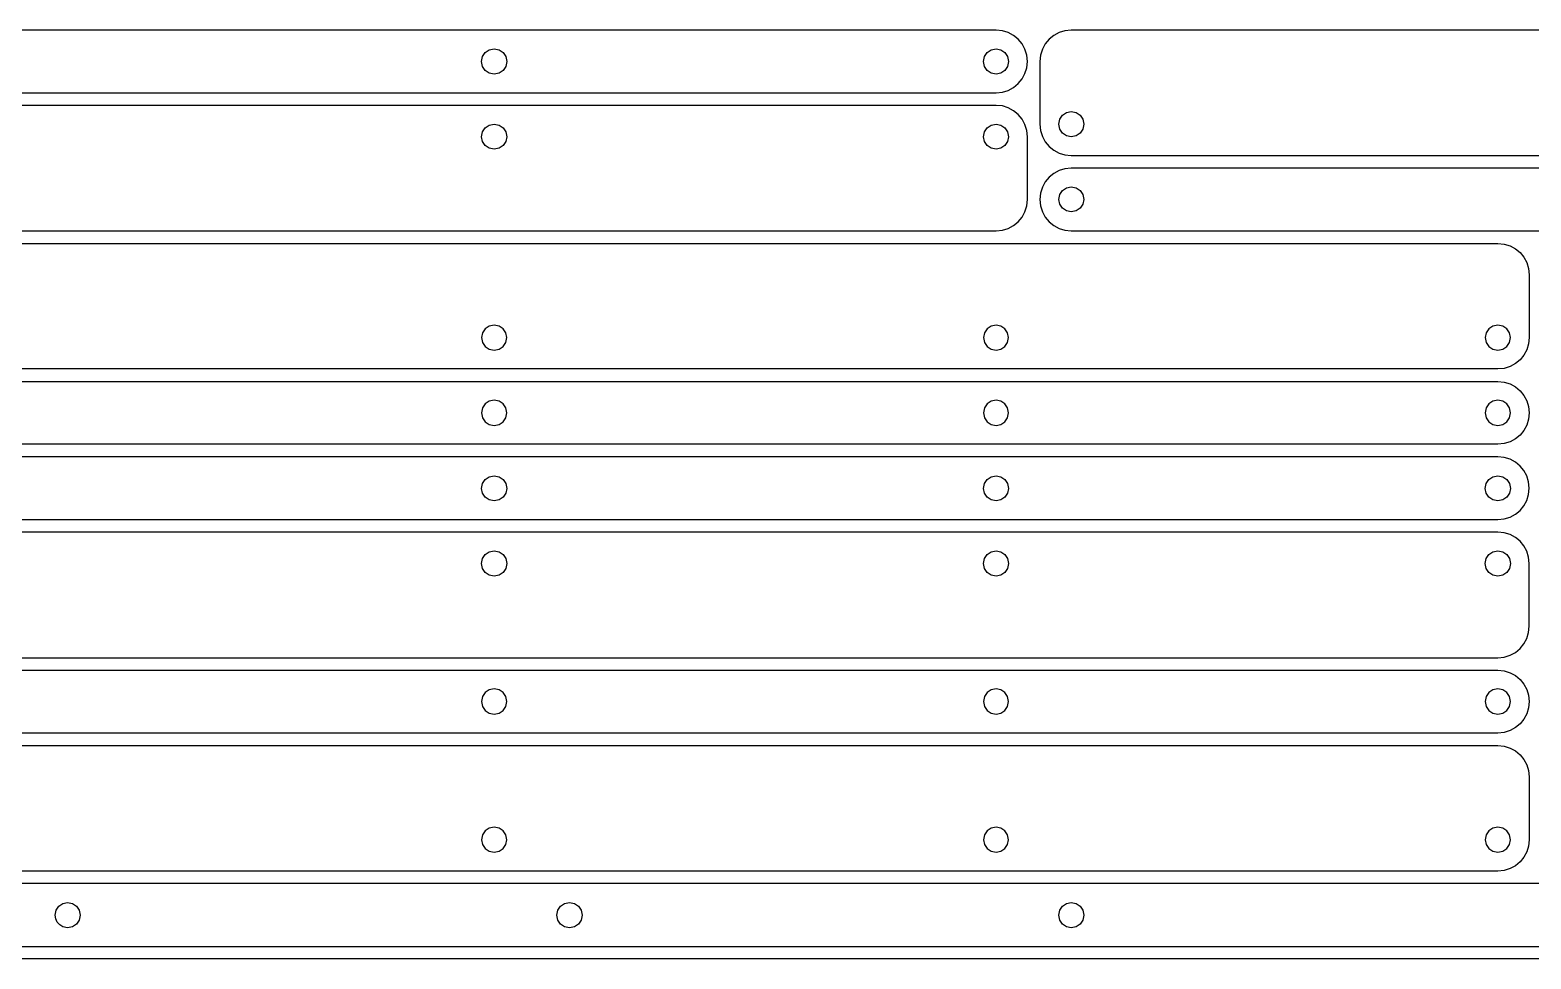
# Model space of a CAD drawing. Extents: x -2300 to 2026, y -6513 to 1502.
# Drawn here: x -1937.9 to -1698.6, y 1354.2 to 1502.2 of the extents above; entities that cross this region are included whole.
import ezdxf

# ---------------------------------------------------------------- set-up
doc = ezdxf.new("R2010")
doc.units = 0

msp = doc.modelspace()

# ---------------------------------------------------------------- linework, layer by layer
at = {"layer": 'Layer 1'}
for p, q in [((-1783.85, 1502.2399), (-2183.85, 1502.24)), ((-1782.83984, 1502.138683), (-1783.85, 1502.2399)), ((-1781.900084, 1501.84823), (-1782.83984, 1502.138683)), ((-1781.050545, 1501.388338), (-1781.900084, 1501.84823)), ((-1780.311037, 1500.778805), (-1781.050545, 1501.388338)), ((-1779.701375, 1500.039428), (-1780.311037, 1500.778805)), ((-1775.388852, 1500.778662), (-1775.998475, 1500.039195)), ((-1774.649385, 1501.388285), (-1775.388852, 1500.778662)), ((-1773.799882, 1501.848254), (-1774.649385, 1501.388285)), ((-1772.860151, 1502.138762), (-1773.799882, 1501.848254)), ((-1771.85, 1502.24), (-1772.860151, 1502.138762)), ((-1531.85041, 1502.24019), (-1771.85, 1502.24)), ((-1865.85027, 1497.22215), (-1865.693022, 1498.000641)), ((-1865.693022, 1498.000641), (-1865.264235, 1498.636364)), ((-1865.264235, 1498.636364), (-1864.628348, 1499.064949)), ((-1864.628348, 1499.064949), (-1863.8498, 1499.22203)), ((-1863.8498, 1499.22203), (-1863.071544, 1499.064791)), ((-1863.071544, 1499.064791), (-1862.436078, 1498.636167)), ((-1862.436078, 1498.636167), (-1862.007629, 1498.000505)), ((-1862.007629, 1498.000505), (-1861.85043, 1497.22215)), ((-1785.85025, 1497.22215), (-1785.693036, 1498.000641)), ((-1785.693036, 1498.000641), (-1785.264324, 1498.636364)), ((-1785.264324, 1498.636364), (-1784.628514, 1499.064949)), ((-1784.628514, 1499.064949), (-1783.85, 1499.22203)), ((-1783.85, 1499.22203), (-1783.071641, 1499.064791)), ((-1783.071641, 1499.064791), (-1782.435947, 1498.636167)), ((-1782.435947, 1498.636167), (-1782.007272, 1498.000505)), ((-1782.007272, 1498.000505), (-1781.84997, 1497.22215)), ((-1779.24137, 1499.190005), (-1779.701375, 1500.039428)), ((-1778.950837, 1498.250333), (-1779.24137, 1499.190005)), ((-1778.84959, 1497.24021), (-1778.950837, 1498.250333)), ((-1776.748952, 1498.249961), (-1776.85019, 1497.23981)), ((-1776.458444, 1499.189692), (-1776.748952, 1498.249961)), ((-1775.998475, 1500.039195), (-1776.458444, 1499.189692)), ((-1865.693146, 1496.443572), (-1865.85027, 1497.22215)), ((-1865.264402, 1495.807902), (-1865.693146, 1496.443572)), ((-1864.628475, 1495.379386), (-1865.264402, 1495.807902)), ((-1862.435915, 1495.808026), (-1863.071424, 1495.379469)), ((-1862.007507, 1496.443675), (-1862.435915, 1495.808026)), ((-1861.85043, 1497.22215), (-1862.007507, 1496.443675)), ((-1785.693161, 1496.443572), (-1785.85025, 1497.22215)), ((-1785.264492, 1495.807902), (-1785.693161, 1496.443572)), ((-1784.628641, 1495.379386), (-1785.264492, 1495.807902)), ((-1782.435703, 1495.808026), (-1783.071428, 1495.379469)), ((-1782.007119, 1496.443675), (-1782.435703, 1495.808026)), ((-1781.84997, 1497.22215), (-1782.007119, 1496.443675)), ((-1779.24137, 1495.290338), (-1778.950837, 1496.230067)), ((-1778.950837, 1496.230067), (-1778.84959, 1497.24021)), ((-1776.85019, 1497.23981), (-1776.85, 1487.24)), ((-1863.8498, 1495.22227), (-1864.628475, 1495.379386)), ((-1863.071424, 1495.379469), (-1863.8498, 1495.22227)), ((-1863.8498, 1495.22227), (-1863.8498, 1495.22227)), ((-1783.85, 1495.22227), (-1784.628641, 1495.379386)), ((-1783.071428, 1495.379469), (-1783.85, 1495.22227)), ((-1783.85, 1495.22227), (-1783.85, 1495.22227)), ((-1781.050545, 1493.091729), (-1780.311037, 1493.701359)), ((-1780.311037, 1493.701359), (-1779.701375, 1494.440832)), ((-1779.701375, 1494.440832), (-1779.24137, 1495.290338)), ((-2183.85, 1492.2401), (-1783.85, 1492.24)), ((-1783.85, 1492.24), (-1782.83984, 1492.34124)), ((-1782.83984, 1492.34124), (-1781.900084, 1492.631753)), ((-1781.900084, 1492.631753), (-1781.050545, 1493.091729)), ((-1783.85041, 1490.24021), (-2183.85, 1490.24)), ((-1782.84025, 1490.138971), (-1783.85041, 1490.24021)), ((-1781.900494, 1489.848458), (-1782.84025, 1490.138971)), ((-1781.050955, 1489.388483), (-1781.900494, 1489.848458)), ((-1780.311447, 1488.778855), (-1781.050955, 1489.388483)), ((-1779.701785, 1488.039383), (-1780.311447, 1488.778855)), ((-1773.692324, 1488.018414), (-1773.263967, 1488.654088)), ((-1773.263967, 1488.654088), (-1772.628468, 1489.082659)), ((-1772.628468, 1489.082659), (-1771.85, 1489.2399)), ((-1771.85, 1489.2399), (-1771.071359, 1489.082782)), ((-1771.85, 1489.2399), (-1771.85, 1489.2399)), ((-1771.071359, 1489.082782), (-1770.435507, 1488.654249)), ((-1770.435507, 1488.654249), (-1770.006839, 1488.018535)), ((-1865.85027, 1485.24018), (-1865.693022, 1486.018671)), ((-1865.693022, 1486.018671), (-1865.264235, 1486.654394)), ((-1865.264235, 1486.654394), (-1864.628348, 1487.082979)), ((-1864.628348, 1487.082979), (-1863.8498, 1487.24006)), ((-1863.8498, 1487.24006), (-1863.071544, 1487.082821)), ((-1863.071544, 1487.082821), (-1862.436078, 1486.654197)), ((-1862.436078, 1486.654197), (-1862.007629, 1486.018535)), ((-1862.007629, 1486.018535), (-1861.85043, 1485.24018)), ((-1785.85025, 1485.24018), (-1785.693036, 1486.018671)), ((-1785.693036, 1486.018671), (-1785.264324, 1486.654394)), ((-1785.264324, 1486.654394), (-1784.628514, 1487.082979)), ((-1784.628514, 1487.082979), (-1783.85, 1487.24006)), ((-1783.85, 1487.24006), (-1783.071641, 1487.082821)), ((-1783.071641, 1487.082821), (-1782.435947, 1486.654197)), ((-1782.435947, 1486.654197), (-1782.007272, 1486.018535)), ((-1782.007272, 1486.018535), (-1781.84997, 1485.24018)), ((-1779.24178, 1487.189877), (-1779.701785, 1488.039383)), ((-1778.951247, 1486.250146), (-1779.24178, 1487.189877)), ((-1778.85, 1485.24), (-1778.951247, 1486.250146)), ((-1776.85, 1487.24), (-1776.748762, 1486.229913)), ((-1776.748762, 1486.229913), (-1776.458254, 1485.290211)), ((-1773.84937, 1487.23987), (-1773.692324, 1488.018414)), ((-1773.692171, 1486.461518), (-1773.84937, 1487.23987)), ((-1773.263722, 1485.825848), (-1773.692171, 1486.461518)), ((-1770.006964, 1486.461391), (-1770.435675, 1485.82568)), ((-1769.84975, 1487.23987), (-1770.006964, 1486.461391)), ((-1770.006839, 1488.018535), (-1769.84975, 1487.23987)), ((-1865.693146, 1484.461602), (-1865.85027, 1485.24018)), ((-1865.264402, 1483.825932), (-1865.693146, 1484.461602)), ((-1864.628475, 1483.397416), (-1865.264402, 1483.825932)), ((-1862.435915, 1483.826056), (-1863.071424, 1483.397499)), ((-1862.007507, 1484.461705), (-1862.435915, 1483.826056)), ((-1861.85043, 1485.24018), (-1862.007507, 1484.461705)), ((-1785.693161, 1484.461602), (-1785.85025, 1485.24018)), ((-1785.264492, 1483.825932), (-1785.693161, 1484.461602)), ((-1784.628641, 1483.397416), (-1785.264492, 1483.825932)), ((-1782.435703, 1483.826056), (-1783.071428, 1483.397499)), ((-1782.007119, 1484.461705), (-1782.435703, 1483.826056)), ((-1781.84997, 1485.24018), (-1782.007119, 1484.461705)), ((-1778.84959, 1475.24019), (-1778.85, 1485.24)), ((-1776.458254, 1485.290211), (-1775.998285, 1484.440711)), ((-1775.998285, 1484.440711), (-1775.388663, 1483.70123)), ((-1775.388663, 1483.70123), (-1774.649195, 1483.091583)), ((-1772.628256, 1485.397236), (-1773.263722, 1485.825848)), ((-1771.85, 1485.24006), (-1772.628256, 1485.397236)), ((-1771.071486, 1485.397112), (-1771.85, 1485.24006)), ((-1770.435675, 1485.82568), (-1771.071486, 1485.397112)), ((-1863.8498, 1483.2403), (-1864.628475, 1483.397416)), ((-1863.071424, 1483.397499), (-1863.8498, 1483.2403)), ((-1863.8498, 1483.2403), (-1863.8498, 1483.2403)), ((-1783.85, 1483.2403), (-1784.628641, 1483.397416)), ((-1783.071428, 1483.397499), (-1783.85, 1483.2403)), ((-1783.85, 1483.2403), (-1783.85, 1483.2403)), ((-1774.649195, 1483.091583), (-1773.799692, 1482.631587)), ((-1773.799692, 1482.631587), (-1772.859961, 1482.341057)), ((-1772.859961, 1482.341057), (-1771.84981, 1482.23981)), ((-1771.84981, 1482.23981), (-1531.85, 1482.24)), ((-1774.649385, 1479.388285), (-1775.388852, 1478.778662)), ((-1773.799882, 1479.848254), (-1774.649385, 1479.388285)), ((-1772.860151, 1480.138762), (-1773.799882, 1479.848254)), ((-1771.85, 1480.24), (-1772.860151, 1480.138762)), ((-1531.85, 1480.23994), (-1771.85, 1480.24)), ((-1776.458444, 1477.189692), (-1776.748952, 1476.249961)), ((-1775.998475, 1478.039195), (-1776.458444, 1477.189692)), ((-1775.388852, 1478.778662), (-1775.998475, 1478.039195)), ((-1773.692324, 1476.036374), (-1773.263967, 1476.672047)), ((-1773.263967, 1476.672047), (-1772.628468, 1477.100619)), ((-1772.628468, 1477.100619), (-1771.85, 1477.25786)), ((-1771.85, 1477.25786), (-1771.071356, 1477.100742)), ((-1771.85, 1477.25786), (-1771.85, 1477.25786)), ((-1771.071356, 1477.100742), (-1770.43548, 1476.67221)), ((-1770.43548, 1476.67221), (-1770.006747, 1476.036495)), ((-1779.24137, 1473.290317), (-1778.950837, 1474.230045)), ((-1778.950837, 1474.230045), (-1778.84959, 1475.24019)), ((-1776.748952, 1476.249961), (-1776.85019, 1475.23981)), ((-1776.85019, 1475.23981), (-1776.748952, 1474.229678)), ((-1776.748952, 1474.229678), (-1776.458444, 1473.289997)), ((-1773.84937, 1475.25783), (-1773.692324, 1476.036374)), ((-1773.692171, 1474.479478), (-1773.84937, 1475.25783)), ((-1773.263722, 1473.843808), (-1773.692171, 1474.479478)), ((-1770.006778, 1474.479351), (-1770.435565, 1473.84364)), ((-1769.84953, 1475.25783), (-1770.006778, 1474.479351)), ((-1770.006747, 1476.036495), (-1769.84953, 1475.25783)), ((-1781.050545, 1471.09172), (-1780.311037, 1471.701345)), ((-1780.311037, 1471.701345), (-1779.701375, 1472.440813)), ((-1779.701375, 1472.440813), (-1779.24137, 1473.290317)), ((-1776.458444, 1473.289997), (-1775.998475, 1472.440564)), ((-1775.998475, 1472.440564), (-1775.388852, 1471.701178)), ((-1775.388852, 1471.701178), (-1774.649385, 1471.091636)), ((-1772.628256, 1473.415196), (-1773.263722, 1473.843808)), ((-1771.85, 1473.25802), (-1772.628256, 1473.415196)), ((-1771.071452, 1473.415072), (-1771.85, 1473.25802)), ((-1770.435565, 1473.84364), (-1771.071452, 1473.415072)), ((-2183.84959, 1470.23981), (-1783.85, 1470.24)), ((-1783.85, 1470.24), (-1782.83984, 1470.341239)), ((-1782.83984, 1470.341239), (-1781.900084, 1470.631748)), ((-1781.900084, 1470.631748), (-1781.050545, 1471.09172)), ((-1774.649385, 1471.091636), (-1773.799882, 1470.631737)), ((-1773.799882, 1470.631737), (-1772.860151, 1470.341279)), ((-1772.860151, 1470.341279), (-1771.85, 1470.24006)), ((-1771.85, 1470.24006), (-1531.85, 1470.24)), ((-2183.84981, 1468.24019), (-1703.85, 1468.24)), ((-1703.85, 1468.24), (-1702.839913, 1468.138762)), ((-1702.839913, 1468.138762), (-1701.900211, 1467.848254)), ((-1701.900211, 1467.848254), (-1701.050711, 1467.388285)), ((-1701.050711, 1467.388285), (-1700.31123, 1466.778662)), ((-1700.31123, 1466.778662), (-1699.701583, 1466.039195)), ((-1699.701583, 1466.039195), (-1699.241587, 1465.189692)), ((-1699.241587, 1465.189692), (-1698.951057, 1464.249961)), ((-1698.951057, 1464.249961), (-1698.84981, 1463.23981)), ((-1698.84981, 1463.23981), (-1698.85, 1453.24)), ((-1864.629041, 1455.082585), (-1865.264892, 1454.654077)), ((-1863.8504, 1455.2397), (-1864.629041, 1455.082585)), ((-1863.071828, 1455.082463), (-1863.8504, 1455.2397)), ((-1863.8504, 1455.2397), (-1863.8504, 1455.2397)), ((-1862.436103, 1454.653915), (-1863.071828, 1455.082463)), ((-1784.628641, 1455.082585), (-1785.264492, 1454.654077)), ((-1783.85, 1455.2397), (-1784.628641, 1455.082585)), ((-1783.071532, 1455.082463), (-1783.85, 1455.2397)), ((-1783.85, 1455.2397), (-1783.85, 1455.2397)), ((-1782.436033, 1454.653915), (-1783.071532, 1455.082463)), ((-1704.628764, 1455.082585), (-1705.264681, 1454.654077)), ((-1703.85, 1455.2397), (-1704.628764, 1455.082585)), ((-1703.071555, 1455.082463), (-1703.85, 1455.2397)), ((-1703.85, 1455.2397), (-1703.85, 1455.2397)), ((-1702.435895, 1454.653915), (-1703.071555, 1455.082463)), ((-1865.693561, 1454.018428), (-1865.85065, 1453.23989)), ((-1865.85065, 1453.23989), (-1865.693436, 1452.461408)), ((-1865.264892, 1454.654077), (-1865.693561, 1454.018428)), ((-1862.007519, 1454.018307), (-1862.436103, 1454.653915)), ((-1862.007672, 1452.461504), (-1861.85037, 1453.23989)), ((-1861.85037, 1453.23989), (-1862.007519, 1454.018307)), ((-1785.693161, 1454.018428), (-1785.85025, 1453.23989)), ((-1785.85025, 1453.23989), (-1785.693036, 1452.461408)), ((-1785.264492, 1454.654077), (-1785.693161, 1454.018428)), ((-1782.007676, 1454.018307), (-1782.436033, 1454.653915)), ((-1782.007829, 1452.461504), (-1781.85063, 1453.23989)), ((-1781.85063, 1453.23989), (-1782.007676, 1454.018307)), ((-1705.693376, 1454.018428), (-1705.85047, 1453.23989)), ((-1705.85047, 1453.23989), (-1705.693222, 1452.461408)), ((-1705.264681, 1454.654077), (-1705.693376, 1454.018428)), ((-1702.007335, 1454.018307), (-1702.435895, 1454.653915)), ((-1702.007458, 1452.461504), (-1701.85019, 1453.23989)), ((-1701.85019, 1453.23989), (-1702.007335, 1454.018307)), ((-1698.85, 1453.24), (-1698.951247, 1452.229849)), ((-1865.693436, 1452.461408), (-1865.264724, 1451.825673)), ((-1865.264724, 1451.825673), (-1864.628914, 1451.397039)), ((-1864.628914, 1451.397039), (-1863.8504, 1451.23986)), ((-1863.8504, 1451.23986), (-1863.072041, 1451.397071)), ((-1863.072041, 1451.397071), (-1862.436347, 1451.825758)), ((-1862.436347, 1451.825758), (-1862.007672, 1452.461504)), ((-1785.693036, 1452.461408), (-1785.264324, 1451.825673)), ((-1785.264324, 1451.825673), (-1784.628514, 1451.397039)), ((-1784.628514, 1451.397039), (-1783.85, 1451.23986)), ((-1783.85, 1451.23986), (-1783.071744, 1451.397071)), ((-1783.071744, 1451.397071), (-1782.436277, 1451.825758)), ((-1782.436277, 1451.825758), (-1782.007829, 1452.461504)), ((-1705.693222, 1452.461408), (-1705.264435, 1451.825673)), ((-1705.264435, 1451.825673), (-1704.628548, 1451.397039)), ((-1704.628548, 1451.397039), (-1703.85, 1451.23986)), ((-1703.85, 1451.23986), (-1703.071676, 1451.397071)), ((-1703.071676, 1451.397071), (-1702.436058, 1451.825758)), ((-1702.436058, 1451.825758), (-1702.007458, 1452.461504)), ((-1699.701773, 1450.440615), (-1700.31142, 1449.701147)), ((-1699.241777, 1451.290118), (-1699.701773, 1450.440615)), ((-1698.951247, 1452.229849), (-1699.241777, 1451.290118)), ((-1703.85019, 1448.23981), (-2183.85, 1448.24)), ((-1702.840103, 1448.341048), (-1703.85019, 1448.23981)), ((-1701.900401, 1448.631556), (-1702.840103, 1448.341048)), ((-1701.050901, 1449.091525), (-1701.900401, 1448.631556)), ((-1700.31142, 1449.701147), (-1701.050901, 1449.091525)), ((-2183.85, 1446.23972), (-1703.85, 1446.24)), ((-1703.85, 1446.24), (-1702.839913, 1446.138762)), ((-1702.839913, 1446.138762), (-1701.900211, 1445.848254)), ((-1701.900211, 1445.848254), (-1701.050711, 1445.388285)), ((-1701.050711, 1445.388285), (-1700.31123, 1444.778662)), ((-1864.629041, 1443.100745), (-1865.264892, 1442.672237)), ((-1863.8504, 1443.25786), (-1864.629041, 1443.100745)), ((-1863.071828, 1443.100623), (-1863.8504, 1443.25786)), ((-1863.8504, 1443.25786), (-1863.8504, 1443.25786)), ((-1862.436103, 1442.672075), (-1863.071828, 1443.100623)), ((-1784.628641, 1443.100745), (-1785.264492, 1442.672237)), ((-1783.85, 1443.25786), (-1784.628641, 1443.100745)), ((-1783.071532, 1443.100623), (-1783.85, 1443.25786)), ((-1783.85, 1443.25786), (-1783.85, 1443.25786)), ((-1782.436033, 1442.672075), (-1783.071532, 1443.100623)), ((-1704.628764, 1443.100745), (-1705.264681, 1442.672237)), ((-1703.85, 1443.25786), (-1704.628764, 1443.100745)), ((-1703.071555, 1443.100623), (-1703.85, 1443.25786)), ((-1703.85, 1443.25786), (-1703.85, 1443.25786)), ((-1702.435895, 1442.672075), (-1703.071555, 1443.100623)), ((-1700.31123, 1444.778662), (-1699.701583, 1444.039195)), ((-1699.701583, 1444.039195), (-1699.241587, 1443.189692)), ((-1699.241587, 1443.189692), (-1698.951057, 1442.249961)), ((-1865.693561, 1442.036588), (-1865.85065, 1441.25805)), ((-1865.85065, 1441.25805), (-1865.693436, 1440.479444)), ((-1865.264892, 1442.672237), (-1865.693561, 1442.036588)), ((-1862.007519, 1442.036467), (-1862.436103, 1442.672075)), ((-1862.007672, 1440.479571), (-1861.85037, 1441.25805)), ((-1861.85037, 1441.25805), (-1862.007519, 1442.036467)), ((-1785.693161, 1442.036588), (-1785.85025, 1441.25805)), ((-1785.85025, 1441.25805), (-1785.693036, 1440.479444)), ((-1785.264492, 1442.672237), (-1785.693161, 1442.036588)), ((-1782.007676, 1442.036467), (-1782.436033, 1442.672075)), ((-1782.007829, 1440.479571), (-1781.85063, 1441.25805)), ((-1781.85063, 1441.25805), (-1782.007676, 1442.036467)), ((-1705.693376, 1442.036588), (-1705.85047, 1441.25805)), ((-1705.85047, 1441.25805), (-1705.693222, 1440.479444)), ((-1705.264681, 1442.672237), (-1705.693376, 1442.036588)), ((-1702.007335, 1442.036467), (-1702.435895, 1442.672075)), ((-1702.007458, 1440.479571), (-1701.85019, 1441.25805)), ((-1701.85019, 1441.25805), (-1702.007335, 1442.036467)), ((-1698.951057, 1442.249961), (-1698.84981, 1441.23981)), ((-1698.84981, 1441.23981), (-1698.951057, 1440.229688)), ((-1865.693436, 1440.479444), (-1865.264724, 1439.843667)), ((-1865.264724, 1439.843667), (-1864.628914, 1439.415075)), ((-1864.628914, 1439.415075), (-1863.8504, 1439.25802)), ((-1863.8504, 1439.25802), (-1863.072041, 1439.4152)), ((-1863.072041, 1439.4152), (-1862.436347, 1439.843836)), ((-1862.436347, 1439.843836), (-1862.007672, 1440.479571)), ((-1785.693036, 1440.479444), (-1785.264324, 1439.843667)), ((-1785.264324, 1439.843667), (-1784.628514, 1439.415075)), ((-1784.628514, 1439.415075), (-1783.85, 1439.25802)), ((-1783.85, 1439.25802), (-1783.071744, 1439.4152)), ((-1783.071744, 1439.4152), (-1782.436277, 1439.843836)), ((-1782.436277, 1439.843836), (-1782.007829, 1440.479571)), ((-1705.693222, 1440.479444), (-1705.264435, 1439.843667)), ((-1705.264435, 1439.843667), (-1704.628548, 1439.415075)), ((-1704.628548, 1439.415075), (-1703.85, 1439.25802)), ((-1703.85, 1439.25802), (-1703.071676, 1439.4152)), ((-1703.071676, 1439.4152), (-1702.436058, 1439.843836)), ((-1702.436058, 1439.843836), (-1702.007458, 1440.479571)), ((-1699.701583, 1438.440634), (-1700.31123, 1437.701288)), ((-1699.241587, 1439.290031), (-1699.701583, 1438.440634)), ((-1698.951057, 1440.229688), (-1699.241587, 1439.290031)), ((-1703.85, 1436.24028), (-2183.85, 1436.24)), ((-1702.839913, 1436.341489), (-1703.85, 1436.24028)), ((-1701.900211, 1436.631923), (-1702.839913, 1436.341489)), ((-1701.050711, 1437.091786), (-1701.900211, 1436.631923)), ((-1700.31123, 1437.701288), (-1701.050711, 1437.091786)), ((-1703.85, 1434.23994), (-2183.85, 1434.24)), ((-1702.839849, 1434.138721), (-1703.85, 1434.23994)), ((-1701.900118, 1433.848263), (-1702.839849, 1434.138721)), ((-1701.050615, 1433.388364), (-1701.900118, 1433.848263)), ((-1700.311148, 1432.778822), (-1701.050615, 1433.388364)), ((-1865.264635, 1430.63635), (-1864.628748, 1431.064918)), ((-1864.628748, 1431.064918), (-1863.8502, 1431.22197)), ((-1863.8502, 1431.22197), (-1863.071876, 1431.064794)), ((-1863.071876, 1431.064794), (-1862.436258, 1430.636182)), ((-1785.264235, 1430.63635), (-1784.628348, 1431.064918)), ((-1784.628348, 1431.064918), (-1783.8498, 1431.22197)), ((-1783.8498, 1431.22197), (-1783.071544, 1431.064794)), ((-1783.071544, 1431.064794), (-1782.436078, 1430.636182)), ((-1705.264324, 1430.63635), (-1704.628514, 1431.064918)), ((-1704.628514, 1431.064918), (-1703.85, 1431.22197)), ((-1703.85, 1431.22197), (-1703.071641, 1431.064794)), ((-1703.071641, 1431.064794), (-1702.435947, 1430.636182)), ((-1699.701525, 1432.039436), (-1700.311148, 1432.778822)), ((-1699.241556, 1431.190003), (-1699.701525, 1432.039436)), ((-1698.951048, 1430.250322), (-1699.241556, 1431.190003)), ((-1865.85067, 1429.22216), (-1865.693422, 1430.000639)), ((-1865.693546, 1428.443622), (-1865.85067, 1429.22216)), ((-1865.693422, 1430.000639), (-1865.264635, 1430.63635)), ((-1862.436258, 1430.636182), (-1862.007658, 1430.000512)), ((-1862.007658, 1430.000512), (-1861.85039, 1429.22216)), ((-1861.85039, 1429.22216), (-1862.007535, 1428.443619)), ((-1785.85027, 1429.22216), (-1785.693022, 1430.000639)), ((-1785.693146, 1428.443622), (-1785.85027, 1429.22216)), ((-1785.693022, 1430.000639), (-1785.264235, 1430.63635)), ((-1782.436078, 1430.636182), (-1782.007629, 1430.000512)), ((-1782.007629, 1430.000512), (-1781.85043, 1429.22216)), ((-1781.85043, 1429.22216), (-1782.007507, 1428.443619)), ((-1705.85025, 1429.22216), (-1705.693036, 1430.000639)), ((-1705.693161, 1428.443622), (-1705.85025, 1429.22216)), ((-1705.693036, 1430.000639), (-1705.264324, 1430.63635)), ((-1702.435947, 1430.636182), (-1702.007272, 1430.000512)), ((-1702.007272, 1430.000512), (-1701.84997, 1429.22216)), ((-1701.84997, 1429.22216), (-1702.007119, 1428.443619)), ((-1698.84981, 1429.24019), (-1698.951048, 1430.250322)), ((-1698.951048, 1428.230039), (-1698.84981, 1429.24019)), ((-1865.264802, 1427.807973), (-1865.693546, 1428.443622)), ((-1864.628875, 1427.379465), (-1865.264802, 1427.807973)), ((-1863.8502, 1427.22235), (-1864.628875, 1427.379465)), ((-1863.071755, 1427.379463), (-1863.8502, 1427.22235)), ((-1863.8502, 1427.22235), (-1863.8502, 1427.22235)), ((-1862.436095, 1427.80797), (-1863.071755, 1427.379463)), ((-1862.007535, 1428.443619), (-1862.436095, 1427.80797)), ((-1785.264402, 1427.807973), (-1785.693146, 1428.443622)), ((-1784.628475, 1427.379465), (-1785.264402, 1427.807973)), ((-1783.8498, 1427.22235), (-1784.628475, 1427.379465)), ((-1783.071424, 1427.379463), (-1783.8498, 1427.22235)), ((-1783.8498, 1427.22235), (-1783.8498, 1427.22235)), ((-1782.435915, 1427.80797), (-1783.071424, 1427.379463)), ((-1782.007507, 1428.443619), (-1782.435915, 1427.80797)), ((-1705.264492, 1427.807973), (-1705.693161, 1428.443622)), ((-1704.628641, 1427.379465), (-1705.264492, 1427.807973)), ((-1703.85, 1427.22235), (-1704.628641, 1427.379465)), ((-1703.071428, 1427.379463), (-1703.85, 1427.22235)), ((-1703.85, 1427.22235), (-1703.85, 1427.22235)), ((-1702.435703, 1427.80797), (-1703.071428, 1427.379463)), ((-1702.007119, 1428.443619), (-1702.435703, 1427.80797)), ((-1700.311148, 1425.701338), (-1699.701525, 1426.440805)), ((-1699.701525, 1426.440805), (-1699.241556, 1427.290308)), ((-1699.241556, 1427.290308), (-1698.951048, 1428.230039)), ((-2183.85, 1424.24006), (-1703.85, 1424.24)), ((-1703.85, 1424.24), (-1702.839849, 1424.341238)), ((-1702.839849, 1424.341238), (-1701.900118, 1424.631746)), ((-1701.900118, 1424.631746), (-1701.050615, 1425.091715)), ((-1701.050615, 1425.091715), (-1700.311148, 1425.701338)), ((-1703.85019, 1422.24019), (-2183.85, 1422.24)), ((-1702.840039, 1422.138943), (-1703.85019, 1422.24019)), ((-1701.900308, 1421.848413), (-1702.840039, 1422.138943)), ((-1701.050805, 1421.388417), (-1701.900308, 1421.848413)), ((-1700.311337, 1420.77877), (-1701.050805, 1421.388417)), ((-1865.264627, 1418.6543), (-1864.628675, 1419.082868)), ((-1864.628675, 1419.082868), (-1863.85, 1419.23992)), ((-1863.85, 1419.23992), (-1863.071803, 1419.082744)), ((-1863.071803, 1419.082744), (-1862.43625, 1418.654132)), ((-1785.264235, 1418.6543), (-1784.628348, 1419.082868)), ((-1784.628348, 1419.082868), (-1783.8498, 1419.23992)), ((-1783.8498, 1419.23992), (-1783.071544, 1419.082744)), ((-1783.071544, 1419.082744), (-1782.436078, 1418.654132)), ((-1705.264435, 1418.6543), (-1704.628548, 1419.082868)), ((-1704.628548, 1419.082868), (-1703.85, 1419.23992)), ((-1703.85, 1419.23992), (-1703.071645, 1419.082744)), ((-1703.071645, 1419.082744), (-1702.435975, 1418.654132)), ((-1699.701715, 1420.039289), (-1700.311337, 1420.77877)), ((-1699.241746, 1419.189789), (-1699.701715, 1420.039289)), ((-1698.951238, 1418.250087), (-1699.241746, 1419.189789)), ((-1865.85069, 1417.24011), (-1865.693438, 1418.018589)), ((-1865.693561, 1416.461572), (-1865.85069, 1417.24011)), ((-1865.693438, 1418.018589), (-1865.264627, 1418.6543)), ((-1862.43625, 1418.654132), (-1862.007675, 1418.018462)), ((-1862.007675, 1418.018462), (-1861.85041, 1417.24011)), ((-1861.85041, 1417.24011), (-1862.007552, 1416.461569)), ((-1785.85027, 1417.24011), (-1785.693022, 1418.018589)), ((-1785.693115, 1416.461572), (-1785.85027, 1417.24011)), ((-1785.693022, 1418.018589), (-1785.264235, 1418.6543)), ((-1782.436078, 1418.654132), (-1782.007629, 1418.018462)), ((-1782.007629, 1418.018462), (-1781.85043, 1417.24011)), ((-1781.85043, 1417.24011), (-1782.007476, 1416.461569)), ((-1705.85047, 1417.24011), (-1705.693222, 1418.018589)), ((-1705.693253, 1416.461572), (-1705.85047, 1417.24011)), ((-1705.693222, 1418.018589), (-1705.264435, 1418.6543)), ((-1702.435975, 1418.654132), (-1702.007365, 1418.018462)), ((-1702.007365, 1418.018462), (-1701.85019, 1417.24011)), ((-1701.85019, 1417.24011), (-1702.007305, 1416.461569)), ((-1698.85, 1417.24), (-1698.951238, 1418.250087)), ((-1698.84981, 1407.24019), (-1698.85, 1417.24)), ((-1865.264791, 1415.825923), (-1865.693561, 1416.461572)), ((-1864.628798, 1415.397415), (-1865.264791, 1415.825923)), ((-1863.85, 1415.2403), (-1864.628798, 1415.397415)), ((-1863.071682, 1415.397413), (-1863.85, 1415.2403)), ((-1863.85, 1415.2403), (-1863.85, 1415.2403)), ((-1862.436088, 1415.82592), (-1863.071682, 1415.397413)), ((-1862.007552, 1416.461569), (-1862.436088, 1415.82592)), ((-1785.26432, 1415.825923), (-1785.693115, 1416.461572)), ((-1784.628382, 1415.397415), (-1785.26432, 1415.825923)), ((-1783.8498, 1415.2403), (-1784.628382, 1415.397415)), ((-1783.071332, 1415.397413), (-1783.8498, 1415.2403)), ((-1783.8498, 1415.2403), (-1783.8498, 1415.2403)), ((-1782.435833, 1415.82592), (-1783.071332, 1415.397413)), ((-1782.007476, 1416.461569), (-1782.435833, 1415.82592)), ((-1705.26452, 1415.825923), (-1705.693253, 1416.461572)), ((-1704.628644, 1415.397415), (-1705.26452, 1415.825923)), ((-1703.85, 1415.2403), (-1704.628644, 1415.397415)), ((-1703.071462, 1415.397413), (-1703.85, 1415.2403)), ((-1703.85, 1415.2403), (-1703.85, 1415.2403)), ((-1702.435813, 1415.82592), (-1703.071462, 1415.397413)), ((-1702.007305, 1416.461569), (-1702.435813, 1415.82592)), ((-1698.951048, 1406.230039), (-1698.84981, 1407.24019)), ((-1699.701525, 1404.440805), (-1699.241556, 1405.290308)), ((-1699.241556, 1405.290308), (-1698.951048, 1406.230039)), ((-2183.84981, 1402.23981), (-1703.85, 1402.24)), ((-1703.85, 1402.24), (-1702.839849, 1402.341238)), ((-1702.839849, 1402.341238), (-1701.900118, 1402.631746)), ((-1701.900118, 1402.631746), (-1701.050615, 1403.091715)), ((-1701.050615, 1403.091715), (-1700.311148, 1403.701338)), ((-1700.311148, 1403.701338), (-1699.701525, 1404.440805)), ((-2183.85, 1400.23972), (-1703.85, 1400.24)), ((-1703.85, 1400.24), (-1702.839849, 1400.138762)), ((-1702.839849, 1400.138762), (-1701.900118, 1399.848254)), ((-1701.900118, 1399.848254), (-1701.050615, 1399.388285)), ((-1701.050615, 1399.388285), (-1700.311148, 1398.778662)), ((-1700.311148, 1398.778662), (-1699.701525, 1398.039195)), ((-1699.701525, 1398.039195), (-1699.241556, 1397.189692)), ((-1865.693546, 1396.036588), (-1865.85067, 1395.25805)), ((-1865.85067, 1395.25805), (-1865.693422, 1394.479444)), ((-1865.264802, 1396.672237), (-1865.693546, 1396.036588)), ((-1864.628875, 1397.100745), (-1865.264802, 1396.672237)), ((-1863.8502, 1397.25786), (-1864.628875, 1397.100745)), ((-1863.071755, 1397.100623), (-1863.8502, 1397.25786)), ((-1863.8502, 1397.25786), (-1863.8502, 1397.25786)), ((-1862.436095, 1396.672075), (-1863.071755, 1397.100623)), ((-1862.007535, 1396.036467), (-1862.436095, 1396.672075)), ((-1862.007658, 1394.479571), (-1861.85039, 1395.25805)), ((-1861.85039, 1395.25805), (-1862.007535, 1396.036467)), ((-1785.693146, 1396.036588), (-1785.85027, 1395.25805)), ((-1785.85027, 1395.25805), (-1785.693022, 1394.479444)), ((-1785.264402, 1396.672237), (-1785.693146, 1396.036588)), ((-1784.628475, 1397.100745), (-1785.264402, 1396.672237)), ((-1783.8498, 1397.25786), (-1784.628475, 1397.100745)), ((-1783.071424, 1397.100623), (-1783.8498, 1397.25786)), ((-1783.8498, 1397.25786), (-1783.8498, 1397.25786)), ((-1782.435915, 1396.672075), (-1783.071424, 1397.100623)), ((-1782.007507, 1396.036467), (-1782.435915, 1396.672075)), ((-1782.007629, 1394.479571), (-1781.85043, 1395.25805)), ((-1781.85043, 1395.25805), (-1782.007507, 1396.036467)), ((-1705.693161, 1396.036588), (-1705.85025, 1395.25805)), ((-1705.85025, 1395.25805), (-1705.693036, 1394.479444)), ((-1705.264492, 1396.672237), (-1705.693161, 1396.036588)), ((-1704.628641, 1397.100745), (-1705.264492, 1396.672237)), ((-1703.85, 1397.25786), (-1704.628641, 1397.100745)), ((-1703.071428, 1397.100623), (-1703.85, 1397.25786)), ((-1703.85, 1397.25786), (-1703.85, 1397.25786)), ((-1702.435703, 1396.672075), (-1703.071428, 1397.100623)), ((-1702.007119, 1396.036467), (-1702.435703, 1396.672075)), ((-1702.007272, 1394.479571), (-1701.84997, 1395.25805)), ((-1701.84997, 1395.25805), (-1702.007119, 1396.036467)), ((-1699.241556, 1397.189692), (-1698.951048, 1396.249961)), ((-1698.951048, 1396.249961), (-1698.84981, 1395.23981)), ((-1698.84981, 1395.23981), (-1698.951048, 1394.229688)), ((-1865.693422, 1394.479444), (-1865.264635, 1393.843667)), ((-1865.264635, 1393.843667), (-1864.628748, 1393.415075)), ((-1864.628748, 1393.415075), (-1863.8502, 1393.25802)), ((-1863.8502, 1393.25802), (-1863.071876, 1393.4152)), ((-1863.071876, 1393.4152), (-1862.436258, 1393.843836)), ((-1862.436258, 1393.843836), (-1862.007658, 1394.479571)), ((-1785.693022, 1394.479444), (-1785.264235, 1393.843667)), ((-1785.264235, 1393.843667), (-1784.628348, 1393.415075)), ((-1784.628348, 1393.415075), (-1783.8498, 1393.25802)), ((-1783.8498, 1393.25802), (-1783.071544, 1393.4152)), ((-1783.071544, 1393.4152), (-1782.436078, 1393.843836)), ((-1782.436078, 1393.843836), (-1782.007629, 1394.479571)), ((-1705.693036, 1394.479444), (-1705.264324, 1393.843667)), ((-1705.264324, 1393.843667), (-1704.628514, 1393.415075)), ((-1704.628514, 1393.415075), (-1703.85, 1393.25802)), ((-1703.85, 1393.25802), (-1703.071641, 1393.4152)), ((-1703.071641, 1393.4152), (-1702.435947, 1393.843836)), ((-1702.435947, 1393.843836), (-1702.007272, 1394.479571)), ((-1699.241556, 1393.290031), (-1699.701525, 1392.440634)), ((-1698.951048, 1394.229688), (-1699.241556, 1393.290031)), ((-1702.839849, 1390.341489), (-1703.85, 1390.24028)), ((-1701.900118, 1390.631923), (-1702.839849, 1390.341489)), ((-1701.050615, 1391.091786), (-1701.900118, 1390.631923)), ((-1700.311148, 1391.701288), (-1701.050615, 1391.091786)), ((-1699.701525, 1392.440634), (-1700.311148, 1391.701288)), ((-1703.85, 1390.24028), (-2183.85, 1390.24)), ((-2183.84981, 1388.24041), (-1703.85, 1388.24)), ((-1703.85, 1388.24), (-1702.839849, 1388.138753)), ((-1702.839849, 1388.138753), (-1701.900118, 1387.84822)), ((-1701.900118, 1387.84822), (-1701.050615, 1387.388215)), ((-1701.050615, 1387.388215), (-1700.311148, 1386.778552)), ((-1700.311148, 1386.778552), (-1699.701525, 1386.039045)), ((-1699.701525, 1386.039045), (-1699.241556, 1385.189506)), ((-1699.241556, 1385.189506), (-1698.951048, 1384.24975)), ((-1698.951048, 1384.24975), (-1698.84981, 1383.23959)), ((-1698.84981, 1383.23959), (-1698.85, 1373.24)), ((-1865.693546, 1374.018428), (-1865.85067, 1373.23989)), ((-1865.264802, 1374.654077), (-1865.693546, 1374.018428)), ((-1864.628875, 1375.082585), (-1865.264802, 1374.654077)), ((-1863.8502, 1375.2397), (-1864.628875, 1375.082585)), ((-1863.071755, 1375.082463), (-1863.8502, 1375.2397)), ((-1863.8502, 1375.2397), (-1863.8502, 1375.2397)), ((-1862.436095, 1374.653915), (-1863.071755, 1375.082463)), ((-1862.007535, 1374.018307), (-1862.436095, 1374.653915)), ((-1861.85039, 1373.23989), (-1862.007535, 1374.018307)), ((-1785.693146, 1374.018428), (-1785.85027, 1373.23989)), ((-1785.264402, 1374.654077), (-1785.693146, 1374.018428)), ((-1784.628475, 1375.082585), (-1785.264402, 1374.654077)), ((-1783.8498, 1375.2397), (-1784.628475, 1375.082585)), ((-1783.071424, 1375.082463), (-1783.8498, 1375.2397)), ((-1783.8498, 1375.2397), (-1783.8498, 1375.2397)), ((-1782.435915, 1374.653915), (-1783.071424, 1375.082463)), ((-1782.007507, 1374.018307), (-1782.435915, 1374.653915)), ((-1781.85043, 1373.23989), (-1782.007507, 1374.018307)), ((-1705.693161, 1374.018428), (-1705.85025, 1373.23989)), ((-1705.264492, 1374.654077), (-1705.693161, 1374.018428)), ((-1704.628641, 1375.082585), (-1705.264492, 1374.654077)), ((-1703.85, 1375.2397), (-1704.628641, 1375.082585)), ((-1703.071428, 1375.082463), (-1703.85, 1375.2397)), ((-1703.85, 1375.2397), (-1703.85, 1375.2397)), ((-1702.435703, 1374.653915), (-1703.071428, 1375.082463)), ((-1702.007119, 1374.018307), (-1702.435703, 1374.653915)), ((-1701.84997, 1373.23989), (-1702.007119, 1374.018307)), ((-1865.85067, 1373.23989), (-1865.693422, 1372.461284)), ((-1865.693422, 1372.461284), (-1865.264635, 1371.825508)), ((-1865.264635, 1371.825508), (-1864.628748, 1371.396915)), ((-1864.628748, 1371.396915), (-1863.8502, 1371.23986)), ((-1863.8502, 1371.23986), (-1863.071876, 1371.39704)), ((-1863.071876, 1371.39704), (-1862.436258, 1371.825676)), ((-1862.436258, 1371.825676), (-1862.007658, 1372.461411)), ((-1862.007658, 1372.461411), (-1861.85039, 1373.23989)), ((-1785.85027, 1373.23989), (-1785.693022, 1372.461284)), ((-1785.693022, 1372.461284), (-1785.264235, 1371.825508)), ((-1785.264235, 1371.825508), (-1784.628348, 1371.396915)), ((-1784.628348, 1371.396915), (-1783.8498, 1371.23986)), ((-1783.8498, 1371.23986), (-1783.071544, 1371.39704)), ((-1783.071544, 1371.39704), (-1782.436078, 1371.825676)), ((-1782.436078, 1371.825676), (-1782.007629, 1372.461411)), ((-1782.007629, 1372.461411), (-1781.85043, 1373.23989)), ((-1705.85025, 1373.23989), (-1705.693036, 1372.461284)), ((-1705.693036, 1372.461284), (-1705.264324, 1371.825508)), ((-1705.264324, 1371.825508), (-1704.628514, 1371.396915)), ((-1704.628514, 1371.396915), (-1703.85, 1371.23986)), ((-1703.85, 1371.23986), (-1703.071641, 1371.39704)), ((-1703.071641, 1371.39704), (-1702.435947, 1371.825676)), ((-1702.435947, 1371.825676), (-1702.007272, 1372.461411)), ((-1702.007272, 1372.461411), (-1701.84997, 1373.23989)), ((-1699.241746, 1371.290084), (-1699.701715, 1370.440545)), ((-1698.951238, 1372.22984), (-1699.241746, 1371.290084)), ((-1698.85, 1373.24), (-1698.951238, 1372.22984)), ((-1701.050805, 1369.091375), (-1701.900308, 1368.63137)), ((-1700.311337, 1369.701037), (-1701.050805, 1369.091375)), ((-1699.701715, 1370.440545), (-1700.311337, 1369.701037)), ((-1703.85019, 1368.23959), (-2183.85, 1368.24)), ((-1702.840039, 1368.340837), (-1703.85019, 1368.23959)), ((-1701.900308, 1368.63137), (-1702.840039, 1368.340837)), ((-1931.85, 1366.24), (-2011.85, 1366.24)), ((-1531.85019, 1366.23953), (-1931.85, 1366.24)), ((-1933.85025, 1361.219971), (-1933.693005, 1361.998585)), ((-1933.693005, 1361.998585), (-1933.264242, 1362.634431)), ((-1933.264242, 1362.634431), (-1932.628118, 1363.062837)), ((-1932.628118, 1363.062837), (-1931.850437, 1363.22)), ((-1931.850437, 1363.22), (-1931.849, 1363.22226)), ((-1931.849, 1363.22226), (-1931.85, 1363.22)), ((-1931.85, 1363.22), (-1931.072099, 1363.062837)), ((-1931.072099, 1363.062837), (-1930.437074, 1362.634431)), ((-1930.437074, 1362.634431), (-1930.008476, 1361.998499)), ((-1930.008476, 1361.998499), (-1929.851066, 1361.219971)), ((-1853.84835, 1361.22223), (-1853.691136, 1362.000712)), ((-1853.691136, 1362.000712), (-1853.262425, 1362.636448)), ((-1853.262425, 1362.636448), (-1852.626614, 1363.065081)), ((-1852.626614, 1363.065081), (-1851.8481, 1363.22226)), ((-1851.8481, 1363.22226), (-1851.069741, 1363.065049)), ((-1851.8481, 1363.22226), (-1851.8481, 1363.22226)), ((-1851.069741, 1363.065049), (-1850.434048, 1362.636362)), ((-1850.434048, 1362.636362), (-1850.005373, 1362.000616)), ((-1850.005373, 1362.000616), (-1849.84807, 1361.22223)), ((-1773.84795, 1361.22223), (-1773.690736, 1362.000712)), ((-1773.690736, 1362.000712), (-1773.262025, 1362.636448)), ((-1773.262025, 1362.636448), (-1772.626214, 1363.065081)), ((-1772.626214, 1363.065081), (-1771.8477, 1363.22226)), ((-1771.8477, 1363.22226), (-1771.069444, 1363.065049)), ((-1771.8477, 1363.22226), (-1771.8477, 1363.22226)), ((-1771.069444, 1363.065049), (-1770.433978, 1362.636362)), ((-1770.433978, 1362.636362), (-1770.005529, 1362.000616)), ((-1770.005529, 1362.000616), (-1769.84833, 1361.22223)), ((-1933.760511, 1360.625238), (-1933.85025, 1361.219971)), ((-1933.509027, 1360.101807), (-1933.760511, 1360.625238)), ((-1933.122898, 1359.676795), (-1933.509027, 1360.101807)), ((-1932.62922, 1359.377321), (-1933.122898, 1359.676795)), ((-1931.85044, 1359.220158), (-1932.62922, 1359.377321)), ((-1931.072759, 1359.377321), (-1931.85044, 1359.220158)), ((-1930.437074, 1359.806166), (-1931.072759, 1359.377321)), ((-1930.008229, 1360.441851), (-1930.437074, 1359.806166)), ((-1929.851066, 1361.219971), (-1930.008229, 1360.441851)), ((-1853.691261, 1360.443692), (-1853.84835, 1361.22223)), ((-1853.262593, 1359.808043), (-1853.691261, 1360.443692)), ((-1852.626741, 1359.379535), (-1853.262593, 1359.808043)), ((-1851.8481, 1359.22242), (-1852.626741, 1359.379535)), ((-1851.069528, 1359.379657), (-1851.8481, 1359.22242)), ((-1850.433803, 1359.808205), (-1851.069528, 1359.379657)), ((-1850.005219, 1360.443813), (-1850.433803, 1359.808205)), ((-1849.84807, 1361.22223), (-1850.005219, 1360.443813)), ((-1773.690861, 1360.443692), (-1773.84795, 1361.22223)), ((-1773.262193, 1359.808043), (-1773.690861, 1360.443692)), ((-1772.626341, 1359.379535), (-1773.262193, 1359.808043)), ((-1771.8477, 1359.22242), (-1772.626341, 1359.379535)), ((-1771.069232, 1359.379657), (-1771.8477, 1359.22242)), ((-1770.433733, 1359.808205), (-1771.069232, 1359.379657)), ((-1770.005376, 1360.443813), (-1770.433733, 1359.808205)), ((-1769.84833, 1361.22223), (-1770.005376, 1360.443813)), ((-2011.85, 1356.24), (-1931.85, 1356.24)), ((-1931.85, 1356.24), (-1536.85, 1356.24)), ((-1543.84975, 1354.24019), (-2183.85, 1354.24))]:
    msp.add_line(p, q, dxfattribs=at)

doc.saveas('drawing.dxf')
